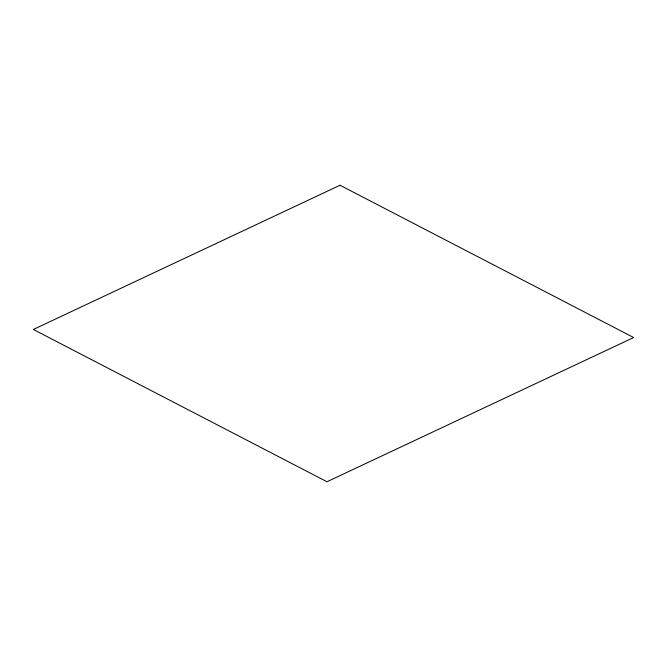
<?xml version="1.0" encoding="UTF-8"?>
<svg xmlns="http://www.w3.org/2000/svg" width="667" height="667" viewBox="0 0 667 667"><rect width="100%" height="100%" fill="white"/><g stroke="black" fill="none" stroke-linecap="round" stroke-linejoin="round"><path stroke-width="1" d="M340.02 185.251L33.35 329.465L326.98 481.749L633.65 337.535L340.02 185.251"/></g></svg>
